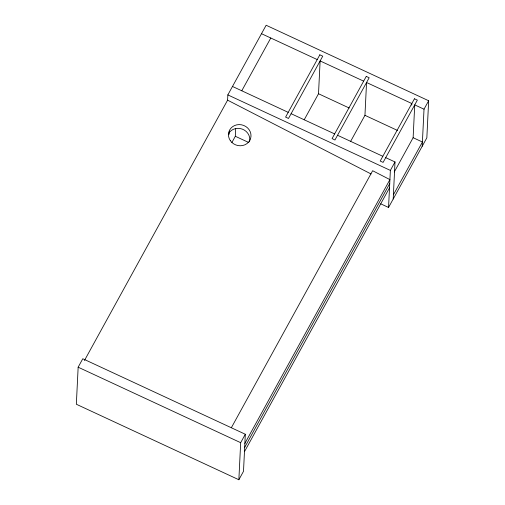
<?xml version="1.0" encoding="UTF-8"?>
<svg xmlns="http://www.w3.org/2000/svg" width="505" height="505" viewBox="0 0 505 505"><rect width="100%" height="100%" fill="white"/><g stroke="black" fill="none" stroke-linecap="round" stroke-linejoin="round"><path stroke-width="0.76" d="M78.155 367.192L76.337 404.246L238.859 479.75L243.505 471.304L245.316 434.249L82.795 358.746L78.155 367.192L240.67 442.689L238.859 479.75M84.436 360.551L227.591 100.16L227.843 94.902L266.141 25.25L428.663 100.754L426.845 137.808L388.553 207.467L380.713 203.824M231.902 142.492L235.317 136.274L235.696 128.535M304.199 119.792L318.516 93.747L320.12 60.928L363.657 81.153M350.634 141.362L364.951 115.323L366.554 82.498L411.827 103.531L411.752 105.097M388.553 207.467L390.365 170.406L395.011 161.96L385.719 157.648M393.193 199.02L395.011 161.96M394.291 171.965L413.128 137.701L414.731 104.882L424.017 109.194L422.205 146.254M241.775 90.774L270.787 38.008M231.391 427.659L372.646 170.728L389.917 179.61L244.862 443.453M240.67 442.689L245.316 434.249M424.017 109.194L428.663 100.754M244.673 447.424L389.721 183.58M244.464 451.685L389.513 187.841M393.401 194.785L422.414 142.019L413.128 137.701M261.495 33.696L317.222 59.577M318.516 93.747L349.201 108.007M364.951 115.323L397.492 130.441M232.489 86.462L288.21 112.35M291.114 113.694L334.645 133.92M337.548 135.271L382.822 156.297M227.843 94.902L390.365 170.406M235.317 136.274L248.864 142.568M227.591 100.16L371.049 173.972M228.462 133.749A11.356 10.51 17.6 0 1 242.255 129.097A11.356 10.51 17.6 0 1 249.584 141.552M229.623 131.193A11.356 1.887 -65.1 0 1 228.828 134.747M319.829 54.83L285.596 117.097L288.5 118.448L322.733 56.175L319.829 54.83M366.264 76.4L332.088 138.566L334.935 140.018L369.168 77.751L366.264 76.4M414.441 98.784L380.208 161.051L383.112 162.395L417.345 100.129L414.441 98.784M230.293 140.586A11.356 10.51 17.6 0 0 249.805 140.365A11.356 10.51 17.6 0 0 239.086 124.59A11.356 10.51 17.6 0 0 230.293 140.586"/></g></svg>
